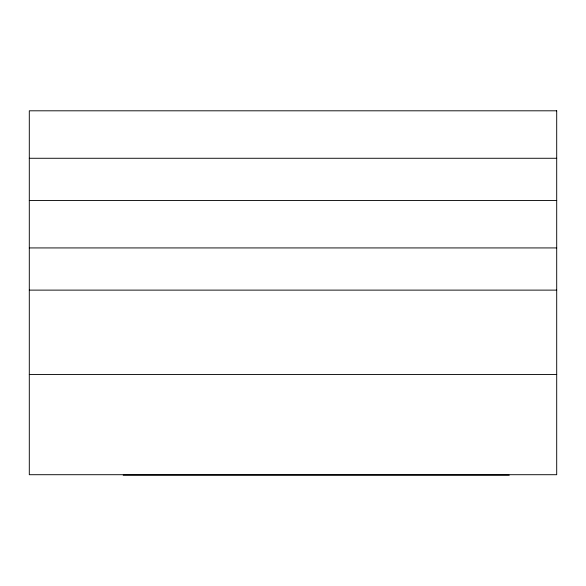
<?xml version="1.0" encoding="UTF-8"?>
<svg xmlns="http://www.w3.org/2000/svg" width="586" height="586" viewBox="0 0 586 586"><rect width="100%" height="100%" fill="white"/><g stroke="black" fill="none" stroke-linecap="round" stroke-linejoin="round"><path stroke-width="0.88" d="M29.3 158.271L556.7 158.271M29.3 200.463L556.7 200.463M29.3 247.929L556.7 247.929M29.3 290.121L556.7 290.121M29.3 374.505L556.7 374.505M123.177 475.195L509.234 475.195M556.7 110.805L29.3 110.805L29.3 474.711L556.7 474.711L556.7 110.805"/></g></svg>
